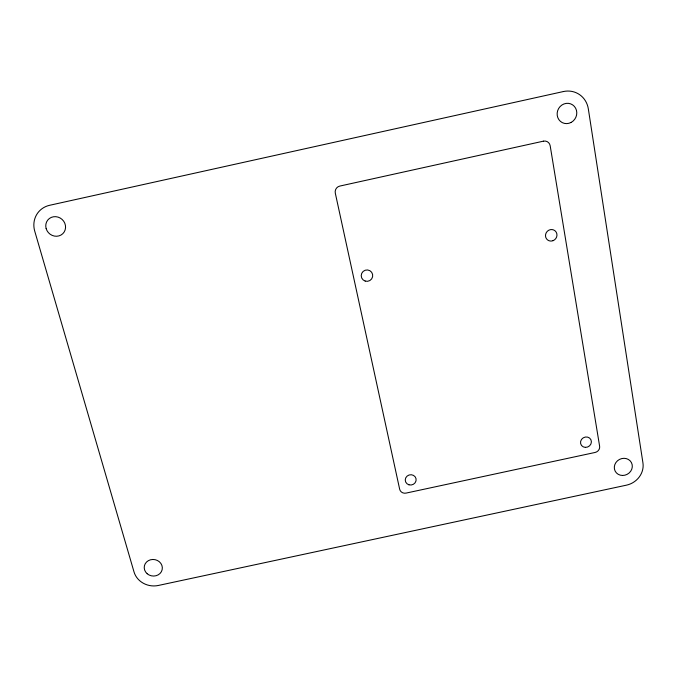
<?xml version="1.0" encoding="UTF-8"?>
<svg xmlns="http://www.w3.org/2000/svg" width="677" height="677" viewBox="0 0 677 677"><rect width="100%" height="100%" fill="white"/><g stroke="black" fill="none" stroke-linecap="round" stroke-linejoin="round"><path stroke-width="1.02" d="M553.067 240.657L551.603 241.029A5.898 5.602 -47.6 0 1 545.797 237.432L545.51 235.977A5.898 5.602 -47.6 0 1 550.359 229.655A5.898 5.602 -47.6 0 1 556.807 233.65A5.898 5.602 -47.6 0 1 553.067 240.657M563.382 91.547L49.624 205.292A22.392 20.995 40.3 0 0 34.722 231.111L134.012 571.921A19.963 18.186 9.1 0 0 158.325 585.47L626.487 485.155A19.929 18.203 -28.6 0 0 642.947 462.95L588.321 108.853A22.73 21.393 -61.4 0 0 563.382 91.547M543.428 141.163L339.786 186.082A5.924 5.873 -87.9 0 0 335.301 193.14L399.667 489.243A5.458 5.12 -11.8 0 0 406.09 493.093L595.091 452.464A5.534 5.094 -28.4 0 0 599.627 446.245L550.181 145.767A6.085 5.771 -59 0 0 543.428 141.163M622.535 475.466A9.182 8.386 -28.6 0 0 631.463 462.67A9.182 8.386 -28.6 0 0 615.918 462.535A9.182 8.386 -28.6 0 0 622.535 475.466M571.075 122.452A10.29 9.681 -61.4 0 0 572.649 104.884A10.29 9.681 -61.4 0 0 557.179 113.034A10.29 9.681 -61.4 0 0 571.075 122.452M46.138 228.555A10.172 9.537 40.3 0 0 62.8 233.692A10.172 9.537 40.3 0 0 58.053 217.105A10.172 9.537 40.3 0 0 46.138 228.555M147.18 573.732A9.08 8.276 9.1 0 0 162.133 569.755A9.08 8.276 9.1 0 0 150.514 559.786A9.08 8.276 9.1 0 0 147.18 573.732M585.377 447.379A5.543 5.12 -28.3 0 0 590.928 439.737A5.543 5.12 -28.3 0 0 581.543 439.39A5.543 5.12 -28.3 0 0 585.377 447.379M408.942 484.8A5.467 5.137 -12.6 0 0 416.042 478.732A5.467 5.137 -12.6 0 0 407.097 476.1A5.467 5.137 -12.6 0 0 408.942 484.8M365.182 281.073A5.763 5.687 -22.2 0 0 372.604 274.413A5.763 5.687 -22.2 0 0 363.134 271.426A5.763 5.687 -22.2 0 0 365.182 281.073"/></g></svg>
